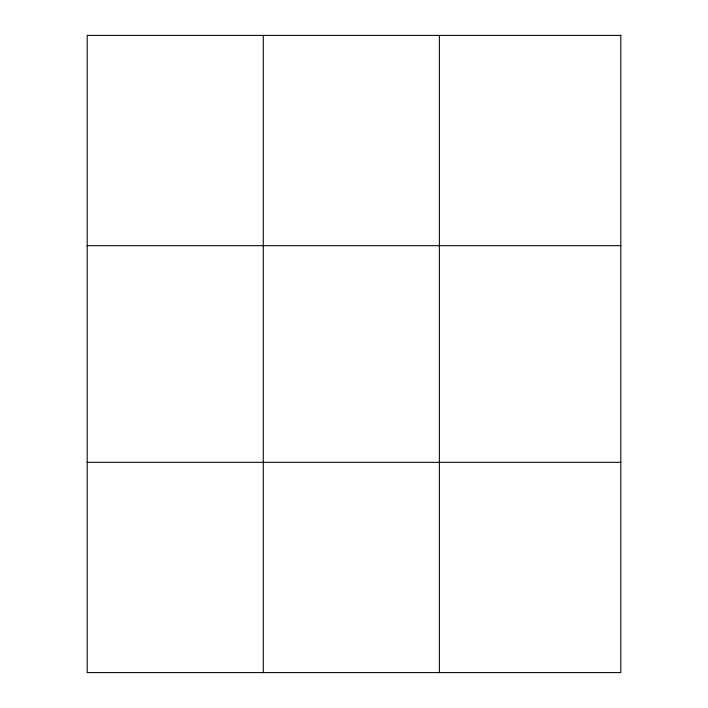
<?xml version="1.0" encoding="UTF-8"?>
<svg xmlns="http://www.w3.org/2000/svg" width="708" height="708" viewBox="0 0 708 708"><rect width="100%" height="100%" fill="white"/><g stroke="black" fill="none" stroke-linecap="round" stroke-linejoin="round"><path stroke-width="1.06" d="M263.288 35.4L263.288 672.6M439.385 35.4L439.385 672.6M87.181 245.676L620.819 245.676M87.181 462.324L620.819 462.324M620.819 35.4L620.819 672.6L87.181 672.6L87.181 35.4L620.819 35.4"/></g></svg>
